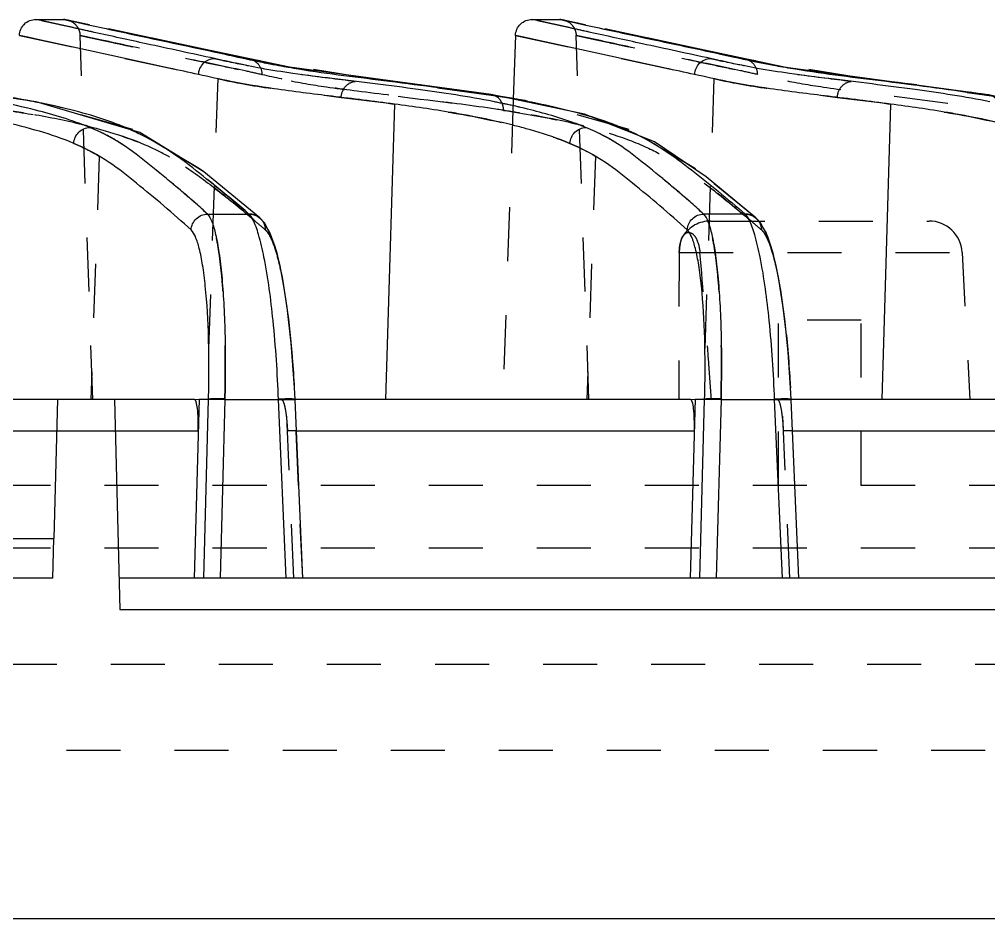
# Model space of a CAD drawing. Header units: millimetres. Extents: x 547 to 3706, y -10485 to 2068.
# Drawn here: x 1239.41 to 1268.71, y 1363.38 to 1390.58 of the extents above; entities that cross this region are included whole.
import ezdxf

# ---------------------------------------------------------------- set-up
doc = ezdxf.new("R2010")
doc.units = ezdxf.units.MM
doc.header["$LTSCALE"] = 16.335
doc.linetypes.add('HIDDEN', pattern=[0.2, 0.1, -0.1])
doc.layers.get('0').update_dxf_attribs({"linetype": 'CONTINUOUS'})
doc.layers.add('DEFAULT_2', color=8, linetype='HIDDEN')

msp = doc.modelspace()

# ---------------------------------------------------------------- linework, layer by layer
at = {"color": 7, "linetype": 'Continuous'}
for p, q in [((1239.91, 1390.583), (1240.744, 1390.583)), ((1240.156, 1390.528), (1239.91, 1390.583)), ((1240.686, 1390.41), (1240.156, 1390.528)), ((1240.969, 1390.535), (1241.537, 1390.411)), ((1254.91, 1390.583), (1255.744, 1390.583)), ((1255.156, 1390.528), (1254.91, 1390.583)), ((1255.686, 1390.41), (1255.156, 1390.528)), ((1255.97, 1390.534), (1256.541, 1390.41)), ((1240.785, 1390.388), (1240.686, 1390.41)), ((1241.673, 1390.191), (1240.785, 1390.388)), ((1255.785, 1390.388), (1255.686, 1390.41)), ((1256.673, 1390.191), (1255.785, 1390.388)), ((1239.661, 1390.045), (1239.41, 1390.1)), ((1239.97, 1389.977), (1239.661, 1390.045)), ((1241.729, 1389.588), (1239.97, 1389.977)), ((1254.41, 1390.1), (1254.343, 1388.169)), ((1254.661, 1390.045), (1254.41, 1390.1)), ((1254.97, 1389.977), (1254.661, 1390.045)), ((1256.729, 1389.588), (1254.97, 1389.977)), ((1247.572, 1389.133), (1244.986, 1389.677)), ((1262.587, 1389.131), (1259.986, 1389.677)), ((1246.378, 1389.378), (1246.371, 1389.38)), ((1261.355, 1389.384), (1261.348, 1389.385)), ((1253.677, 1388.307), (1247.572, 1389.133)), ((1268.703, 1388.303), (1262.587, 1389.131)), ((1239.921, 1388.091), (1234.992, 1388.796)), ((1253.677, 1388.308), (1253.589, 1388.311)), ((1254.343, 1388.184), (1253.673, 1388.278)), ((1253.677, 1388.308), (1253.677, 1388.308)), ((1256.499, 1387.72), (1253.677, 1388.308)), ((1268.703, 1388.304), (1268.616, 1388.307)), ((1271.513, 1387.716), (1268.703, 1388.304)), ((1268.703, 1388.304), (1268.703, 1388.304)), ((1243.051, 1387.166), (1239.921, 1388.091)), ((1250.75, 1388.02), (1250.481, 1379.084)), ((1265.75, 1388.02), (1265.481, 1379.084)), ((1258.617, 1386.883), (1256.499, 1387.72)), ((1244.982, 1385.969), (1243.051, 1387.166)), ((1260.17, 1385.823), (1258.617, 1386.883)), ((1246.677, 1384.578), (1244.982, 1385.969)), ((1261.678, 1384.577), (1260.17, 1385.823)), ((1245.097, 1384.695), (1246.351, 1384.695)), ((1261.351, 1384.695), (1260.097, 1384.695)), ((1246.669, 1384.584), (1246.677, 1384.578)), ((1261.67, 1384.584), (1261.678, 1384.577)), ((1247.744, 1379.088), (1247.728, 1379.434)), ((1262.744, 1379.088), (1262.728, 1379.434)), ((1244.702, 1379.084), (1232.332, 1379.084)), ((1240.566, 1379.084), (1240.456, 1374.884)), ((1242.284, 1379.084), (1242.45, 1372.736)), ((1244.844, 1379.094), (1244.695, 1373.684)), ((1244.844, 1379.094), (1245.129, 1379.094)), ((1244.984, 1373.684), (1245.129, 1379.094)), ((1245.623, 1379.083), (1245.478, 1373.684)), ((1245.623, 1379.083), (1247.245, 1379.083)), ((1247.481, 1373.684), (1247.245, 1379.083)), ((1259.702, 1379.084), (1247.745, 1379.084)), ((1247.745, 1379.077), (1247.745, 1379.077)), ((1247.98, 1373.684), (1247.745, 1379.077)), ((1259.844, 1379.094), (1259.695, 1373.684)), ((1259.844, 1379.094), (1260.129, 1379.094)), ((1259.984, 1373.684), (1260.129, 1379.094)), ((1260.623, 1379.083), (1260.478, 1373.684)), ((1260.623, 1379.083), (1262.245, 1379.083)), ((1262.481, 1373.684), (1262.245, 1379.083)), ((1274.702, 1379.084), (1262.744, 1379.084)), ((1262.745, 1379.077), (1262.745, 1379.077)), ((1262.98, 1373.684), (1262.745, 1379.077)), ((1231.935, 1378.136), (1244.817, 1378.136)), ((1247.786, 1378.136), (1259.817, 1378.136)), ((1262.786, 1378.136), (1274.817, 1378.136)), ((1227.394, 1374.884), (1240.456, 1374.884)), ((1418.425, 1373.684), (1242.425, 1373.684)), ((1242.45, 1372.736), (1418.4, 1372.736)), ((1135.228, 1363.384), (1617.379, 1363.384))]:
    msp.add_line(p, q, dxfattribs=at)
for points in [[(1247.143, 1383.702), (1246.984, 1384.135), (1246.788, 1384.463), (1246.669, 1384.584)], [(1262.143, 1383.702), (1261.984, 1384.135), (1261.788, 1384.463), (1261.669, 1384.584)], [(1247.728, 1379.434), (1247.653, 1380.52), (1247.552, 1381.518), (1247.43, 1382.392), (1247.292, 1383.124), (1247.143, 1383.702)], [(1262.728, 1379.434), (1262.653, 1380.52), (1262.552, 1381.518), (1262.43, 1382.392), (1262.292, 1383.124), (1262.143, 1383.702)]]:
    msp.add_lwpolyline(points, dxfattribs=at)
for centre, radius, start, end in [((1252.73, 1418.977), 30.287, 258.8835, 259.586), ((1252.869, 1419.743), 31.065, 259.5897, 260.7091), ((1267.934, 1420.093), 31.421, 259.6164, 260.7315), ((1235.018, 1363.194), 25.363, 78.1625, 79.639), ((1247.908, 1351.309), 37.436, 81.1189, 81.2704), ((1248.679, 1356.161), 32.523, 79.3127, 81.1418), ((1262.939, 1351.516), 37.227, 81.0761, 81.2288)]:
    msp.add_arc(centre, radius, start, end, dxfattribs=at)
for points, knots in [([(1239.41, 1390.1), (1239.414, 1390.225), (1239.525, 1390.481), (1239.785, 1390.583), (1239.91, 1390.583)], [0, 0, 0, 0, 0.500127, 1, 1, 1, 1]), ([(1240.744, 1390.583), (1240.766, 1390.583), (1240.841, 1390.561), (1240.915, 1390.547), (1240.969, 1390.535)], [0, 0, 0, 0, 0.28563, 1, 1, 1, 1]), ([(1254.41, 1390.1), (1254.414, 1390.225), (1254.525, 1390.481), (1254.785, 1390.583), (1254.91, 1390.583)], [0, 0, 0, 0, 0.500127, 1, 1, 1, 1]), ([(1255.744, 1390.583), (1255.766, 1390.583), (1255.841, 1390.561), (1255.917, 1390.546), (1255.97, 1390.534)], [0, 0, 0, 0, 0.286029, 1, 1, 1, 1]), ([(1241.537, 1390.411), (1242.069, 1390.296), (1243.419, 1389.998), (1244.773, 1389.718), (1245.591, 1389.537)], [0, 0, 0, 0, 0.39435, 1, 1, 1, 1]), ([(1245.309, 1389.398), (1244.621, 1389.548), (1243.408, 1389.807), (1242.197, 1390.075), (1241.673, 1390.191)], [0, 0, 0, 0, 0.567555, 1, 1, 1, 1]), ([(1256.541, 1390.41), (1257.075, 1390.295), (1258.429, 1389.995), (1259.787, 1389.714), (1260.607, 1389.533)], [0, 0, 0, 0, 0.394217, 1, 1, 1, 1]), ([(1260.309, 1389.398), (1259.621, 1389.548), (1258.408, 1389.807), (1257.197, 1390.075), (1256.673, 1390.191)], [0, 0, 0, 0, 0.567555, 1, 1, 1, 1]), ([(1244.826, 1388.917), (1244.53, 1388.981), (1243.497, 1389.202), (1242.465, 1389.425), (1241.729, 1389.588)], [0, 0, 0, 0, 0.287003, 1, 1, 1, 1]), ([(1244.827, 1388.917), (1244.833, 1389.04), (1244.938, 1389.289), (1245.188, 1389.397), (1245.309, 1389.398)], [0, 0, 0, 0, 0.505805, 1, 1, 1, 1]), ([(1253.73, 1388.098), (1252.98, 1388.245), (1251.361, 1388.491), (1249.34, 1388.731), (1247.754, 1388.933), (1246.784, 1389.083), (1245.994, 1389.244), (1245.527, 1389.351), (1245.309, 1389.398)], [0, 0, 0, 0, 0.268849, 0.575809, 0.716443, 0.831374, 0.921317, 1, 1, 1, 1]), ([(1245.591, 1389.537), (1245.691, 1389.515), (1246.123, 1389.418), (1246.556, 1389.325), (1246.89, 1389.259)], [0, 0, 0, 0, 0.231806, 1, 1, 1, 1]), ([(1259.826, 1388.917), (1259.53, 1388.981), (1258.497, 1389.202), (1257.465, 1389.425), (1256.729, 1389.588)], [0, 0, 0, 0, 0.287003, 1, 1, 1, 1]), ([(1259.827, 1388.917), (1259.833, 1389.04), (1259.938, 1389.289), (1260.188, 1389.397), (1260.309, 1389.398)], [0, 0, 0, 0, 0.505805, 1, 1, 1, 1]), ([(1268.755, 1388.093), (1268.005, 1388.241), (1266.383, 1388.488), (1264.357, 1388.729), (1262.765, 1388.932), (1261.79, 1389.082), (1260.997, 1389.243), (1260.528, 1389.351), (1260.309, 1389.398)], [0, 0, 0, 0, 0.268169, 0.575167, 0.716046, 0.831239, 0.92129, 1, 1, 1, 1]), ([(1260.607, 1389.533), (1260.731, 1389.506), (1261.284, 1389.382), (1261.839, 1389.266), (1262.271, 1389.187)], [0, 0, 0, 0, 0.224691, 1, 1, 1, 1]), ([(1241.54, 1387.313), (1241.01, 1387.531), (1239.7, 1387.925), (1237.878, 1388.268), (1236.093, 1388.517), (1234.592, 1388.702), (1233.168, 1388.878), (1232.265, 1389.006), (1231.857, 1389.077)], [0, 0, 0, 0, 0.174554, 0.414332, 0.563561, 0.722436, 0.874268, 1, 1, 1, 1]), ([(1247.853, 1389.086), (1248.764, 1388.936), (1250.682, 1388.714), (1252.593, 1388.451), (1253.59, 1388.311)], [0, 0, 0, 0, 0.478545, 1, 1, 1, 1]), ([(1262.874, 1389.083), (1263.787, 1388.933), (1265.706, 1388.711), (1267.62, 1388.447), (1268.616, 1388.307)], [0, 0, 0, 0, 0.479095, 1, 1, 1, 1]), ([(1239.579, 1388.143), (1238.876, 1388.273), (1237.395, 1388.495), (1235.909, 1388.679), (1235.132, 1388.775)], [0, 0, 0, 0, 0.477115, 1, 1, 1, 1]), ([(1250.749, 1388.02), (1250.121, 1388.104), (1248.907, 1388.253), (1247.254, 1388.453), (1245.906, 1388.672), (1245.151, 1388.846), (1244.826, 1388.917)], [0, 0, 0, 0, 0.316917, 0.612326, 0.833562, 1, 1, 1, 1]), ([(1265.749, 1388.02), (1265.121, 1388.104), (1263.907, 1388.253), (1262.254, 1388.453), (1260.906, 1388.672), (1260.151, 1388.846), (1259.826, 1388.917)], [0, 0, 0, 0, 0.316917, 0.612326, 0.833561, 1, 1, 1, 1]), ([(1241.055, 1386.833), (1240.375, 1387.115), (1238.615, 1387.601), (1236.82, 1387.878), (1235.749, 1388.021)], [0, 0, 0, 0, 0.405004, 1, 1, 1, 1]), ([(1242.668, 1387.289), (1242.505, 1387.358), (1241.711, 1387.669), (1240.881, 1387.879), (1240.221, 1388.018)], [0, 0, 0, 0, 0.207556, 1, 1, 1, 1]), ([(1252.989, 1387.672), (1252.82, 1387.704), (1252.076, 1387.837), (1251.327, 1387.944), (1250.749, 1388.021)], [0, 0, 0, 0, 0.227666, 1, 1, 1, 1]), ([(1254.675, 1387.893), (1254.6, 1387.911), (1254.286, 1387.984), (1253.971, 1388.05), (1253.73, 1388.098)], [0, 0, 0, 0, 0.237703, 1, 1, 1, 1]), ([(1256.54, 1387.313), (1256.409, 1387.367), (1255.8, 1387.599), (1255.171, 1387.774), (1254.675, 1387.893)], [0, 0, 0, 0, 0.217484, 1, 1, 1, 1]), ([(1254.711, 1388.12), (1254.833, 1388.097), (1255.288, 1388.007), (1255.74, 1387.904), (1256.067, 1387.819)], [0, 0, 0, 0, 0.269618, 1, 1, 1, 1]), ([(1267.989, 1387.672), (1267.82, 1387.704), (1267.076, 1387.837), (1266.327, 1387.944), (1265.749, 1388.021)], [0, 0, 0, 0, 0.227666, 1, 1, 1, 1]), ([(1254.735, 1387.277), (1254.605, 1387.312), (1254.027, 1387.463), (1253.443, 1387.587), (1252.989, 1387.672)], [0, 0, 0, 0, 0.226596, 1, 1, 1, 1]), ([(1256.067, 1387.819), (1256.177, 1387.791), (1256.577, 1387.682), (1256.973, 1387.556), (1257.256, 1387.452)], [0, 0, 0, 0, 0.272323, 1, 1, 1, 1]), ([(1269.735, 1387.277), (1269.605, 1387.312), (1269.027, 1387.463), (1268.443, 1387.587), (1267.989, 1387.672)], [0, 0, 0, 0, 0.226596, 1, 1, 1, 1]), ([(1241.055, 1386.833), (1241.062, 1386.956), (1241.17, 1387.203), (1241.419, 1387.31), (1241.54, 1387.313)], [0, 0, 0, 0, 0.504014, 1, 1, 1, 1]), ([(1245.097, 1384.695), (1244.826, 1384.943), (1244.284, 1385.422), (1243.454, 1386.097), (1242.591, 1386.8), (1241.918, 1387.157), (1241.54, 1387.313)], [0, 0, 0, 0, 0.248202, 0.489414, 0.72395, 1, 1, 1, 1]), ([(1246.351, 1384.695), (1246.063, 1384.937), (1245.496, 1385.4), (1244.658, 1386.1), (1243.742, 1386.767), (1243.05, 1387.126), (1242.668, 1387.289)], [0, 0, 0, 0, 0.249481, 0.485533, 0.724676, 1, 1, 1, 1]), ([(1256.055, 1386.833), (1255.958, 1386.873), (1255.526, 1387.043), (1255.082, 1387.181), (1254.735, 1387.277)], [0, 0, 0, 0, 0.225465, 1, 1, 1, 1]), ([(1256.055, 1386.833), (1256.062, 1386.956), (1256.17, 1387.203), (1256.419, 1387.31), (1256.54, 1387.313)], [0, 0, 0, 0, 0.504014, 1, 1, 1, 1]), ([(1260.097, 1384.695), (1259.826, 1384.943), (1259.284, 1385.422), (1258.454, 1386.097), (1257.591, 1386.8), (1256.918, 1387.157), (1256.54, 1387.313)], [0, 0, 0, 0, 0.248202, 0.489414, 0.72395, 1, 1, 1, 1]), ([(1257.256, 1387.452), (1257.313, 1387.431), (1257.529, 1387.349), (1257.743, 1387.259), (1257.897, 1387.188)], [0, 0, 0, 0, 0.263344, 1, 1, 1, 1]), ([(1257.897, 1387.188), (1258.246, 1387.028), (1258.884, 1386.675), (1259.74, 1386.033), (1260.547, 1385.377), (1261.083, 1384.929), (1261.351, 1384.695)], [0, 0, 0, 0, 0.269558, 0.509562, 0.750407, 1, 1, 1, 1]), ([(1244.602, 1384.217), (1244.332, 1384.465), (1243.79, 1384.944), (1242.96, 1385.617), (1242.099, 1386.318), (1241.43, 1386.677), (1241.055, 1386.833)], [0, 0, 0, 0, 0.24859, 0.490225, 0.724923, 1, 1, 1, 1]), ([(1259.602, 1384.217), (1259.332, 1384.465), (1258.79, 1384.944), (1257.96, 1385.617), (1257.099, 1386.318), (1256.43, 1386.677), (1256.055, 1386.833)], [0, 0, 0, 0, 0.24859, 0.490225, 0.724923, 1, 1, 1, 1]), ([(1244.602, 1384.217), (1244.609, 1384.34), (1244.721, 1384.589), (1244.974, 1384.693), (1245.097, 1384.695)], [0, 0, 0, 0, 0.500358, 1, 1, 1, 1]), ([(1245.097, 1384.695), (1245.157, 1384.634), (1245.254, 1384.425), (1245.362, 1384.034), (1245.457, 1383.484), (1245.536, 1382.794), (1245.594, 1381.982), (1245.642, 1380.732), (1245.64, 1379.754), (1245.623, 1379.083)], [0, 0, 0, 0, 0.045467, 0.117394, 0.215709, 0.339179, 0.484153, 0.645348, 1, 1, 1, 1]), ([(1246.351, 1384.695), (1246.378, 1384.695), (1246.491, 1384.686), (1246.603, 1384.639), (1246.669, 1384.584)], [0, 0, 0, 0, 0.240214, 1, 1, 1, 1]), ([(1246.466, 1384.532), (1246.457, 1384.549), (1246.424, 1384.607), (1246.385, 1384.663), (1246.351, 1384.695)], [0, 0, 0, 0, 0.292648, 1, 1, 1, 1]), ([(1259.602, 1384.217), (1259.609, 1384.34), (1259.721, 1384.589), (1259.974, 1384.693), (1260.097, 1384.695)], [0, 0, 0, 0, 0.500358, 1, 1, 1, 1]), ([(1260.097, 1384.695), (1260.157, 1384.634), (1260.254, 1384.425), (1260.362, 1384.034), (1260.457, 1383.484), (1260.536, 1382.794), (1260.594, 1381.982), (1260.642, 1380.732), (1260.64, 1379.754), (1260.623, 1379.083)], [0, 0, 0, 0, 0.045467, 0.117394, 0.215709, 0.339179, 0.484153, 0.645348, 1, 1, 1, 1]), ([(1261.471, 1384.523), (1261.461, 1384.541), (1261.427, 1384.602), (1261.387, 1384.661), (1261.351, 1384.695)], [0, 0, 0, 0, 0.294118, 1, 1, 1, 1]), ([(1261.351, 1384.695), (1261.378, 1384.695), (1261.491, 1384.686), (1261.603, 1384.639), (1261.67, 1384.584)], [0, 0, 0, 0, 0.239041, 1, 1, 1, 1]), ([(1246.805, 1383.395), (1246.759, 1383.625), (1246.67, 1384.01), (1246.542, 1384.389), (1246.466, 1384.532)], [0, 0, 0, 0, 0.591493, 1, 1, 1, 1]), ([(1261.805, 1383.395), (1261.76, 1383.622), (1261.671, 1384.005), (1261.545, 1384.38), (1261.471, 1384.523)], [0, 0, 0, 0, 0.589777, 1, 1, 1, 1]), ([(1245.129, 1379.094), (1245.145, 1379.708), (1245.148, 1380.851), (1245.075, 1382.207), (1244.962, 1383.112), (1244.867, 1383.613), (1244.758, 1383.972), (1244.66, 1384.16), (1244.602, 1384.217)], [0, 0, 0, 0, 0.354503, 0.659741, 0.782637, 0.881127, 0.953254, 1, 1, 1, 1]), ([(1260.129, 1379.094), (1260.145, 1379.708), (1260.148, 1380.851), (1260.075, 1382.207), (1259.962, 1383.112), (1259.867, 1383.613), (1259.758, 1383.972), (1259.66, 1384.16), (1259.602, 1384.217)], [0, 0, 0, 0, 0.354503, 0.659741, 0.782637, 0.881127, 0.953254, 1, 1, 1, 1]), ([(1247.245, 1379.083), (1247.213, 1379.881), (1247.116, 1381.324), (1246.933, 1382.76), (1246.805, 1383.395)], [0, 0, 0, 0, 0.552233, 1, 1, 1, 1]), ([(1262.245, 1379.083), (1262.213, 1379.881), (1262.116, 1381.324), (1261.933, 1382.76), (1261.805, 1383.395)], [0, 0, 0, 0, 0.552233, 1, 1, 1, 1]), ([(1244.817, 1378.136), (1244.82, 1378.259), (1244.82, 1378.484), (1244.803, 1378.777), (1244.772, 1378.968), (1244.739, 1379.06), (1244.713, 1379.084), (1244.702, 1379.084)], [0, 0, 0, 0, 0.37769, 0.694682, 0.906647, 0.966633, 1, 1, 1, 1]), ([(1245.624, 1379.106), (1245.568, 1379.108), (1245.459, 1379.109), (1245.312, 1379.109), (1245.204, 1379.103), (1245.147, 1379.1), (1245.129, 1379.094)], [0, 0, 0, 0, 0.340385, 0.65881, 0.889712, 1, 1, 1, 1]), ([(1247.744, 1379.088), (1247.744, 1379.091), (1247.726, 1379.094), (1247.701, 1379.098), (1247.651, 1379.101), (1247.558, 1379.103), (1247.42, 1379.101), (1247.304, 1379.097), (1247.245, 1379.095)], [0, 0, 0, 0, 0.021445, 0.079467, 0.175833, 0.30753, 0.643365, 1, 1, 1, 1]), ([(1259.817, 1378.136), (1259.82, 1378.259), (1259.82, 1378.484), (1259.803, 1378.777), (1259.772, 1378.968), (1259.739, 1379.06), (1259.713, 1379.084), (1259.702, 1379.084)], [0, 0, 0, 0, 0.37769, 0.694682, 0.906647, 0.966633, 1, 1, 1, 1]), ([(1260.624, 1379.106), (1260.568, 1379.108), (1260.459, 1379.109), (1260.312, 1379.109), (1260.204, 1379.103), (1260.147, 1379.1), (1260.129, 1379.094)], [0, 0, 0, 0, 0.340385, 0.65881, 0.889712, 1, 1, 1, 1]), ([(1262.744, 1379.088), (1262.744, 1379.091), (1262.726, 1379.094), (1262.701, 1379.098), (1262.651, 1379.101), (1262.558, 1379.103), (1262.42, 1379.101), (1262.304, 1379.097), (1262.245, 1379.095)], [0, 0, 0, 0, 0.021445, 0.079467, 0.175833, 0.30753, 0.643365, 1, 1, 1, 1])]:
    msp.add_open_spline(points, degree=3, knots=knots, dxfattribs=at)
at = {"layer": 'DEFAULT_2', "color": 8, "linetype": 'HIDDEN'}
for p, q in [((1240.744, 1390.583), (1240.845, 1390.572)), ((1243.699, 1389.952), (1240.845, 1390.572)), ((1255.744, 1390.583), (1255.845, 1390.572)), ((1258.704, 1389.951), (1255.845, 1390.572)), ((1239.41, 1390.1), (1245.4, 1388.79)), ((1241.629, 1379.084), (1241.244, 1390.1)), ((1241.907, 1389.955), (1241.244, 1390.1)), ((1244.986, 1389.677), (1243.185, 1390.064)), ((1254.41, 1390.1), (1260.4, 1388.79)), ((1256.629, 1379.084), (1256.244, 1390.1)), ((1256.874, 1389.963), (1256.244, 1390.1)), ((1259.986, 1389.677), (1258.175, 1390.066)), ((1246.371, 1389.38), (1246.268, 1389.39)), ((1249.919, 1388.805), (1246.371, 1389.38)), ((1261.348, 1389.385), (1261.245, 1389.396)), ((1264.892, 1388.809), (1261.348, 1389.385)), ((1245.406, 1388.79), (1245.081, 1379.084)), ((1253.673, 1388.278), (1249.919, 1388.805)), ((1260.406, 1388.79), (1260.081, 1379.084)), ((1269.679, 1388.137), (1264.892, 1388.809)), ((1242.844, 1387.256), (1239.697, 1388.134)), ((1254.343, 1388.169), (1254.025, 1379.084)), ((1254.697, 1388.134), (1254.343, 1388.184)), ((1257.844, 1387.256), (1254.697, 1388.134)), ((1244.856, 1386.065), (1242.844, 1387.256)), ((1259.856, 1386.065), (1257.844, 1387.256)), ((1241.824, 1386.45), (1241.571, 1379.084)), ((1256.824, 1386.45), (1256.571, 1379.084)), ((1244.982, 1385.969), (1244.856, 1386.065)), ((1261.678, 1384.577), (1259.856, 1386.065)), ((1260.799, 1385.094), (1260.526, 1385.313)), ((1246.816, 1384.427), (1246.667, 1384.586)), ((1246.667, 1384.586), (1246.678, 1384.577)), ((1260.311, 1384.484), (1266.913, 1384.484)), ((1261.553, 1384.465), (1261.516, 1384.496)), ((1261.816, 1384.427), (1261.667, 1384.586)), ((1261.667, 1384.586), (1261.678, 1384.577)), ((1259.362, 1383.536), (1267.912, 1383.536)), ((1267.912, 1383.536), (1268.145, 1379.084)), ((1262.362, 1376.484), (1262.362, 1381.484)), ((1264.862, 1381.484), (1262.362, 1381.484)), ((1264.862, 1376.484), (1264.862, 1381.484)), ((1247.728, 1379.434), (1247.72, 1379.578)), ((1262.728, 1379.434), (1262.72, 1379.578)), ((1244.702, 1379.084), (1244.844, 1379.094)), ((1244.844, 1379.094), (1245.129, 1379.094)), ((1245.129, 1379.094), (1245.623, 1379.083)), ((1247.245, 1379.083), (1247.332, 1379.084)), ((1247.245, 1379.083), (1247.745, 1379.084)), ((1247.707, 1373.684), (1247.474, 1379.083)), ((1247.739, 1379.083), (1247.474, 1379.083)), ((1247.853, 1376.484), (1247.739, 1379.083)), ((1247.74, 1379.072), (1247.745, 1379.077)), ((1247.74, 1379.072), (1247.745, 1379.077)), ((1259.702, 1379.084), (1259.844, 1379.094)), ((1259.844, 1379.094), (1260.129, 1379.094)), ((1260.129, 1379.094), (1260.623, 1379.083)), ((1262.245, 1379.083), (1262.332, 1379.084)), ((1262.245, 1379.083), (1262.744, 1379.084)), ((1262.707, 1373.684), (1262.474, 1379.083)), ((1262.739, 1379.083), (1262.474, 1379.083)), ((1262.852, 1376.505), (1262.739, 1379.083)), ((1262.74, 1379.072), (1262.745, 1379.077)), ((1262.74, 1379.072), (1262.745, 1379.077)), ((1247.786, 1378.136), (1247.514, 1378.136)), ((1262.786, 1378.136), (1262.514, 1378.136)), ((1446.174, 1376.484), (1154.54, 1376.484)), ((1247.975, 1373.684), (1247.853, 1376.484)), ((1262.975, 1373.684), (1262.852, 1376.505)), ((1240.425, 1373.684), (1240.456, 1374.884)), ((1446.174, 1374.589), (1220.173, 1374.589)), ((1240.425, 1373.684), (1227.425, 1373.684)), ((1137.631, 1371.084), (1548.823, 1371.084)), ((1142.827, 1368.484), (1543.627, 1368.484))]:
    msp.add_line(p, q, dxfattribs=at)
for points in [[(1247.72, 1379.578), (1247.629, 1380.787), (1247.507, 1381.869), (1247.361, 1382.782), (1247.199, 1383.507), (1247.025, 1384.04), (1246.816, 1384.427)], [(1262.72, 1379.578), (1262.629, 1380.787), (1262.507, 1381.869), (1262.361, 1382.782), (1262.199, 1383.507), (1262.025, 1384.04), (1261.816, 1384.427)]]:
    msp.add_lwpolyline(points, dxfattribs=at)
for centre, radius, start, end in [((1234.749, 1336.387), 53.876, 77.1248, 77.684), ((1250.202, 1338.476), 51.739, 77.124, 77.7095), ((1248.058, 1348.866), 39.423, 80.5494, 81.5961), ((1246.361, 1384.209), 0.486, 50.9434, 91.174), ((1261.361, 1384.209), 0.486, 50.9434, 91.174), ((1176.451, 1301.917), 108.298, 49.45861, 49.65956), ((1260.311, 1383.484), 1, 90, 146.7645), ((1190.702, 1301.039), 109.452, 49.45931, 49.65212), ((1266.913, 1383.484), 1, 3, 90), ((1260.877, 1383.514), 1.516, 170.6906, 179.1573)]:
    msp.add_arc(centre, radius, start, end, dxfattribs=at)
for points, knots in [([(1241.673, 1390.191), (1241.5, 1390.229), (1241.2, 1390.296), (1240.799, 1390.385), (1240.482, 1390.455), (1240.254, 1390.507), (1240.05, 1390.55), (1240.001, 1390.566), (1239.898, 1390.583), (1239.91, 1390.583)], [0, 0, 0, 0, 0.294165, 0.509214, 0.686638, 0.823569, 0.92137, 0.980737, 1, 1, 1, 1]), ([(1241.536, 1390.411), (1241.455, 1390.428), (1241.308, 1390.46), (1241.11, 1390.504), (1240.957, 1390.536), (1240.848, 1390.562), (1240.782, 1390.573), (1240.753, 1390.583), (1240.746, 1390.583)], [0, 0, 0, 0, 0.308301, 0.556967, 0.750599, 0.889068, 0.972245, 1, 1, 1, 1]), ([(1240.847, 1390.571), (1240.911, 1390.557), (1241.036, 1390.505), (1241.131, 1390.406), (1241.166, 1390.35)], [0, 0, 0, 0, 0.496405, 1, 1, 1, 1]), ([(1256.673, 1390.191), (1256.5, 1390.229), (1256.2, 1390.296), (1255.799, 1390.385), (1255.482, 1390.455), (1255.254, 1390.507), (1255.05, 1390.55), (1255.001, 1390.566), (1254.898, 1390.583), (1254.91, 1390.583)], [0, 0, 0, 0, 0.294167, 0.509215, 0.686639, 0.823569, 0.92137, 0.980737, 1, 1, 1, 1]), ([(1256.541, 1390.41), (1256.537, 1390.411), (1256.453, 1390.429), (1256.305, 1390.461), (1256.109, 1390.504), (1255.956, 1390.536), (1255.848, 1390.562), (1255.782, 1390.573), (1255.753, 1390.583), (1255.746, 1390.583)], [0, 0, 0, 0, 0.014268, 0.315012, 0.561271, 0.753025, 0.890149, 0.972516, 1, 1, 1, 1]), ([(1255.847, 1390.571), (1255.911, 1390.557), (1256.036, 1390.505), (1256.131, 1390.406), (1256.166, 1390.35)], [0, 0, 0, 0, 0.4964, 1, 1, 1, 1]), ([(1241.166, 1390.35), (1241.178, 1390.331), (1241.219, 1390.253), (1241.242, 1390.165), (1241.244, 1390.1)], [0, 0, 0, 0, 0.261141, 1, 1, 1, 1]), ([(1256.166, 1390.35), (1256.178, 1390.331), (1256.219, 1390.253), (1256.242, 1390.165), (1256.244, 1390.1)], [0, 0, 0, 0, 0.261146, 1, 1, 1, 1]), ([(1241.244, 1390.1), (1241.242, 1390.104), (1241.259, 1390.095), (1241.269, 1390.096), (1241.301, 1390.087), (1241.349, 1390.078), (1241.426, 1390.06), (1241.524, 1390.039), (1241.645, 1390.013), (1241.787, 1389.982), (1242.019, 1389.931), (1242.363, 1389.856), (1242.839, 1389.753), (1243.4, 1389.631), (1244.047, 1389.49), (1244.786, 1389.331), (1245.61, 1389.16), (1246.503, 1388.969), (1247.53, 1388.727), (1248.83, 1388.51), (1251.04, 1388.232), (1252.829, 1388.019), (1254.049, 1387.831)], [0, 0, 0, 0, 0.00086, 0.001936, 0.003441, 0.007742, 0.013762, 0.021499, 0.030954, 0.042125, 0.055003, 0.085821, 0.123289, 0.167304, 0.21802, 0.275957, 0.34164, 0.411913, 0.486503, 0.584798, 0.715451, 1, 1, 1, 1]), ([(1246.241, 1389.023), (1245.756, 1389.13), (1244.865, 1389.313), (1243.421, 1389.626), (1242.462, 1389.834), (1241.907, 1389.955)], [0, 0, 0, 0, 0.336186, 0.615572, 1, 1, 1, 1]), ([(1256.244, 1390.1), (1256.244, 1390.101), (1256.25, 1390.098), (1256.256, 1390.099), (1256.271, 1390.094), (1256.299, 1390.089), (1256.35, 1390.077), (1256.427, 1390.06), (1256.526, 1390.039), (1256.646, 1390.012), (1256.789, 1389.981), (1257.022, 1389.931), (1257.367, 1389.856), (1257.845, 1389.752), (1258.407, 1389.629), (1259.056, 1389.488), (1259.798, 1389.329), (1260.624, 1389.157), (1261.52, 1388.965), (1262.552, 1388.723), (1263.857, 1388.506), (1266.07, 1388.229), (1267.858, 1388.015), (1269.076, 1387.827)], [0, 0, 0, 0, 0.000216, 0.000862, 0.001939, 0.003448, 0.007755, 0.013785, 0.021534, 0.031002, 0.042188, 0.055083, 0.08594, 0.123454, 0.167526, 0.218307, 0.276317, 0.342049, 0.412299, 0.487088, 0.58584, 0.716549, 1, 1, 1, 1]), ([(1261.216, 1389.029), (1260.727, 1389.136), (1259.831, 1389.32), (1258.384, 1389.634), (1257.426, 1389.842), (1256.874, 1389.963)], [0, 0, 0, 0, 0.338206, 0.617907, 1, 1, 1, 1]), ([(1246.351, 1384.695), (1246.033, 1384.972), (1245.396, 1385.499), (1244.428, 1386.293), (1243.287, 1387.047), (1241.686, 1387.701), (1239.411, 1388.212), (1236.57, 1388.607), (1234.057, 1388.898), (1232.275, 1389.168), (1231.562, 1389.314), (1231.268, 1389.39)], [0, 0, 0, 0, 0.078412, 0.153581, 0.23269, 0.331749, 0.473161, 0.664931, 0.864942, 0.943465, 1, 1, 1, 1]), ([(1249.559, 1388.705), (1249.025, 1388.768), (1248.064, 1388.887), (1246.775, 1389.087), (1245.893, 1389.263), (1245.436, 1389.364), (1245.307, 1389.393)], [0, 0, 0, 0, 0.374077, 0.674133, 0.90843, 1, 1, 1, 1]), ([(1257.896, 1387.186), (1257.569, 1387.337), (1256.517, 1387.739), (1254.411, 1388.212), (1251.57, 1388.607), (1249.057, 1388.898), (1247.275, 1389.168), (1246.562, 1389.314), (1246.268, 1389.39)], [0, 0, 0, 0, 0.091144, 0.283471, 0.544289, 0.816314, 0.923109, 1, 1, 1, 1]), ([(1246.754, 1388.909), (1246.752, 1389.015), (1246.679, 1389.233), (1246.481, 1389.354), (1246.378, 1389.378)], [0, 0, 0, 0, 0.498306, 1, 1, 1, 1]), ([(1264.559, 1388.705), (1264.025, 1388.768), (1263.064, 1388.887), (1261.775, 1389.087), (1260.893, 1389.263), (1260.436, 1389.364), (1260.308, 1389.393)], [0, 0, 0, 0, 0.374078, 0.674134, 0.908432, 1, 1, 1, 1]), ([(1272.897, 1387.186), (1272.565, 1387.338), (1271.505, 1387.742), (1269.387, 1388.216), (1266.54, 1388.611), (1264.025, 1388.902), (1262.247, 1389.173), (1261.537, 1389.319), (1261.245, 1389.396)], [0, 0, 0, 0, 0.092152, 0.28498, 0.546116, 0.81751, 0.923655, 1, 1, 1, 1]), ([(1261.732, 1388.914), (1261.73, 1389.02), (1261.657, 1389.238), (1261.459, 1389.359), (1261.355, 1389.384)], [0, 0, 0, 0, 0.498303, 1, 1, 1, 1]), ([(1231.754, 1388.909), (1232.053, 1388.841), (1232.747, 1388.688), (1233.965, 1388.493), (1235.45, 1388.307), (1237.088, 1388.105), (1238.696, 1387.892), (1240.474, 1387.603), (1242.204, 1387.207), (1243.788, 1386.561), (1244.917, 1385.803), (1245.893, 1385.024), (1246.525, 1384.49), (1246.845, 1384.217)], [0, 0, 0, 0, 0.056847, 0.132168, 0.229053, 0.335045, 0.438825, 0.530538, 0.669958, 0.767804, 0.846283, 0.92181, 1, 1, 1, 1]), ([(1239.531, 1387.754), (1238.797, 1387.877), (1237.285, 1388.083), (1235.42, 1388.309), (1233.998, 1388.493), (1232.913, 1388.657), (1232.186, 1388.81), (1231.754, 1388.909)], [0, 0, 0, 0, 0.28405, 0.581716, 0.716919, 0.83097, 1, 1, 1, 1]), ([(1245.4, 1388.79), (1245.626, 1388.741), (1246.133, 1388.636), (1246.992, 1388.497), (1248.013, 1388.363), (1248.75, 1388.272), (1249.138, 1388.224)], [0, 0, 0, 0, 0.183086, 0.410615, 0.690026, 1, 1, 1, 1]), ([(1253.82, 1387.866), (1253.122, 1387.97), (1251.723, 1388.152), (1249.755, 1388.391), (1248.094, 1388.617), (1247.143, 1388.82), (1246.754, 1388.909)], [0, 0, 0, 0, 0.296377, 0.59206, 0.832562, 1, 1, 1, 1]), ([(1260.4, 1388.79), (1260.626, 1388.741), (1261.133, 1388.636), (1261.992, 1388.497), (1263.013, 1388.363), (1263.75, 1388.272), (1264.138, 1388.224)], [0, 0, 0, 0, 0.183086, 0.410615, 0.690026, 1, 1, 1, 1]), ([(1249.139, 1388.225), (1249.147, 1388.343), (1249.229, 1388.575), (1249.452, 1388.698), (1249.56, 1388.705)], [0, 0, 0, 0, 0.52404, 1, 1, 1, 1]), ([(1264.139, 1388.225), (1264.147, 1388.343), (1264.229, 1388.575), (1264.452, 1388.698), (1264.56, 1388.705)], [0, 0, 0, 0, 0.52404, 1, 1, 1, 1]), ([(1249.138, 1388.225), (1250.047, 1388.113), (1251.695, 1387.912), (1253.631, 1387.564), (1254.902, 1387.237), (1255.839, 1386.939), (1256.464, 1386.662), (1256.821, 1386.45)], [0, 0, 0, 0, 0.346322, 0.628257, 0.74323, 0.842777, 1, 1, 1, 1]), ([(1254.049, 1387.831), (1254.049, 1387.886), (1254.03, 1387.999), (1253.936, 1388.198), (1253.78, 1388.292), (1253.677, 1388.308)], [0, 0, 0, 0, 0.255097, 0.51845, 1, 1, 1, 1]), ([(1264.138, 1388.225), (1265.047, 1388.113), (1266.695, 1387.912), (1268.631, 1387.564), (1269.902, 1387.237), (1270.839, 1386.939), (1271.464, 1386.662), (1271.821, 1386.45)], [0, 0, 0, 0, 0.346322, 0.628257, 0.74323, 0.842777, 1, 1, 1, 1]), ([(1269.076, 1387.827), (1269.076, 1387.882), (1269.056, 1387.995), (1268.963, 1388.194), (1268.806, 1388.287), (1268.703, 1388.304)], [0, 0, 0, 0, 0.255003, 0.518302, 1, 1, 1, 1]), ([(1260.097, 1384.695), (1259.858, 1384.914), (1259.377, 1385.339), (1258.763, 1385.842), (1258.284, 1386.235), (1257.927, 1386.523), (1257.538, 1386.801), (1256.893, 1387.182), (1255.816, 1387.608), (1254.671, 1387.906), (1253.926, 1388.059), (1253.729, 1388.097)], [0, 0, 0, 0, 0.132211, 0.26147, 0.323657, 0.384976, 0.44856, 0.518171, 0.689871, 0.918418, 1, 1, 1, 1]), ([(1241.479, 1387.355), (1241.336, 1387.392), (1240.691, 1387.547), (1240.039, 1387.67), (1239.531, 1387.754)], [0, 0, 0, 0, 0.22334, 1, 1, 1, 1]), ([(1254.049, 1387.831), (1254.663, 1387.737), (1255.758, 1387.543), (1257.208, 1387.174), (1258.323, 1386.761), (1259.186, 1386.299), (1259.897, 1385.806), (1260.778, 1385.122), (1261.417, 1384.583), (1261.845, 1384.217)], [0, 0, 0, 0, 0.212462, 0.380097, 0.511464, 0.618367, 0.713936, 0.807318, 1, 1, 1, 1]), ([(1256.479, 1387.355), (1256.336, 1387.392), (1255.691, 1387.547), (1255.039, 1387.67), (1254.531, 1387.754)], [0, 0, 0, 0, 0.22334, 1, 1, 1, 1]), ([(1246.556, 1384.463), (1246.225, 1384.744), (1245.73, 1385.157), (1245.054, 1385.684), (1244.53, 1386.066), (1243.95, 1386.43), (1242.954, 1386.931), (1242.1, 1387.198), (1241.479, 1387.355)], [0, 0, 0, 0, 0.220044, 0.327452, 0.43529, 0.54881, 0.675065, 1, 1, 1, 1]), ([(1245.097, 1384.695), (1244.858, 1384.914), (1244.377, 1385.339), (1243.763, 1385.842), (1243.284, 1386.235), (1242.927, 1386.523), (1242.538, 1386.801), (1242.077, 1387.074), (1241.733, 1387.233), (1241.54, 1387.312)], [0, 0, 0, 0, 0.219252, 0.433607, 0.536735, 0.638422, 0.743866, 0.859306, 1, 1, 1, 1]), ([(1261.516, 1384.496), (1261.456, 1384.547), (1261.218, 1384.748), (1260.979, 1384.947), (1260.799, 1385.094)], [0, 0, 0, 0, 0.253057, 1, 1, 1, 1]), ([(1245.623, 1379.083), (1245.64, 1379.755), (1245.642, 1380.733), (1245.594, 1381.984), (1245.536, 1382.796), (1245.457, 1383.484), (1245.362, 1384.034), (1245.254, 1384.425), (1245.158, 1384.634), (1245.097, 1384.695)], [0, 0, 0, 0, 0.354947, 0.516308, 0.661099, 0.784252, 0.882485, 0.954446, 1, 1, 1, 1]), ([(1260.623, 1379.083), (1260.64, 1379.755), (1260.642, 1380.733), (1260.594, 1381.984), (1260.536, 1382.796), (1260.457, 1383.484), (1260.362, 1384.034), (1260.254, 1384.425), (1260.158, 1384.634), (1260.097, 1384.695)], [0, 0, 0, 0, 0.354947, 0.516308, 0.661099, 0.784252, 0.882485, 0.954446, 1, 1, 1, 1]), ([(1246.677, 1384.578), (1246.703, 1384.556), (1246.794, 1384.455), (1246.843, 1384.317), (1246.845, 1384.217)], [0, 0, 0, 0, 0.258688, 1, 1, 1, 1]), ([(1261.678, 1384.577), (1261.704, 1384.555), (1261.795, 1384.454), (1261.843, 1384.316), (1261.845, 1384.217)], [0, 0, 0, 0, 0.258988, 1, 1, 1, 1]), ([(1261.759, 1384.486), (1261.774, 1384.465), (1261.821, 1384.383), (1261.844, 1384.287), (1261.845, 1384.217)], [0, 0, 0, 0, 0.263098, 1, 1, 1, 1]), ([(1246.845, 1384.217), (1246.907, 1384.16), (1247.019, 1383.973), (1247.155, 1383.613), (1247.287, 1383.111), (1247.464, 1382.206), (1247.633, 1380.849), (1247.711, 1379.7), (1247.739, 1379.083)], [0, 0, 0, 0, 0.048007, 0.121192, 0.220333, 0.343363, 0.647507, 1, 1, 1, 1]), ([(1246.845, 1384.217), (1246.893, 1384.175), (1246.982, 1384.041), (1247.045, 1383.898), (1247.078, 1383.811)], [0, 0, 0, 0, 0.407901, 1, 1, 1, 1]), ([(1259.362, 1383.536), (1259.363, 1383.647), (1259.381, 1383.818), (1259.442, 1383.981), (1259.475, 1384.032)], [0, 0, 0, 0, 0.645938, 1, 1, 1, 1]), ([(1259.475, 1384.032), (1259.465, 1384.017), (1259.418, 1383.933), (1259.394, 1383.837), (1259.382, 1383.759)], [0, 0, 0, 0, 0.184834, 1, 1, 1, 1]), ([(1259.475, 1384.032), (1259.504, 1384.077), (1259.584, 1384.157), (1259.768, 1384.122), (1259.928, 1383.897), (1259.972, 1383.682), (1259.985, 1383.536)], [0, 0, 0, 0, 0.171151, 0.314564, 0.533689, 1, 1, 1, 1]), ([(1261.845, 1384.217), (1261.907, 1384.16), (1262.019, 1383.973), (1262.155, 1383.613), (1262.287, 1383.111), (1262.464, 1382.206), (1262.633, 1380.849), (1262.711, 1379.7), (1262.739, 1379.083)], [0, 0, 0, 0, 0.048007, 0.121192, 0.220333, 0.343363, 0.647507, 1, 1, 1, 1]), ([(1261.845, 1384.217), (1261.893, 1384.175), (1261.982, 1384.041), (1262.045, 1383.898), (1262.078, 1383.811)], [0, 0, 0, 0, 0.407901, 1, 1, 1, 1]), ([(1259.362, 1383.536), (1259.357, 1383.168), (1259.343, 1381.684), (1259.343, 1380.2), (1259.347, 1379.084)], [0, 0, 0, 0, 0.248204, 1, 1, 1, 1]), ([(1260.331, 1379.084), (1260.304, 1379.457), (1260.2, 1380.942), (1260.083, 1382.426), (1259.985, 1383.536)], [0, 0, 0, 0, 0.251233, 1, 1, 1, 1]), ([(1247.744, 1379.088), (1247.744, 1379.091), (1247.727, 1379.094), (1247.703, 1379.098), (1247.653, 1379.101), (1247.56, 1379.103), (1247.421, 1379.101), (1247.305, 1379.097), (1247.245, 1379.095)], [0, 0, 0, 0, 0.020475, 0.077585, 0.173424, 0.305006, 0.641804, 1, 1, 1, 1]), ([(1247.332, 1379.084), (1247.343, 1379.084), (1247.37, 1379.06), (1247.41, 1378.969), (1247.455, 1378.778), (1247.493, 1378.485), (1247.509, 1378.259), (1247.515, 1378.136)], [0, 0, 0, 0, 0.034424, 0.095779, 0.308882, 0.624675, 1, 1, 1, 1]), ([(1262.744, 1379.088), (1262.744, 1379.091), (1262.727, 1379.094), (1262.703, 1379.098), (1262.653, 1379.101), (1262.56, 1379.103), (1262.421, 1379.101), (1262.305, 1379.097), (1262.245, 1379.095)], [0, 0, 0, 0, 0.020475, 0.077585, 0.173424, 0.305006, 0.641804, 1, 1, 1, 1]), ([(1262.515, 1378.136), (1262.509, 1378.259), (1262.493, 1378.485), (1262.455, 1378.778), (1262.41, 1378.969), (1262.37, 1379.06), (1262.343, 1379.084), (1262.332, 1379.084)], [0, 0, 0, 0, 0.375321, 0.691111, 0.904217, 0.965574, 1, 1, 1, 1])]:
    msp.add_open_spline(points, degree=3, knots=knots, dxfattribs=at)
for points in [[(1246.272, 1389.39), (1246.045, 1389.442), (1245.819, 1389.492), (1245.592, 1389.541)], [(1261.25, 1389.396), (1261.036, 1389.444), (1260.822, 1389.492), (1260.608, 1389.538)], [(1241.054, 1386.832), (1241.318, 1386.721), (1241.576, 1386.596), (1241.821, 1386.45)], [(1246.351, 1384.695), (1246.399, 1384.649), (1246.436, 1384.592), (1246.467, 1384.532)], [(1261.351, 1384.695), (1261.402, 1384.647), (1261.44, 1384.587), (1261.472, 1384.523)], [(1261.678, 1384.577), (1261.709, 1384.551), (1261.736, 1384.519), (1261.759, 1384.486)]]:
    msp.add_open_spline(points, degree=3, dxfattribs=at)

doc.saveas('drawing.dxf')
